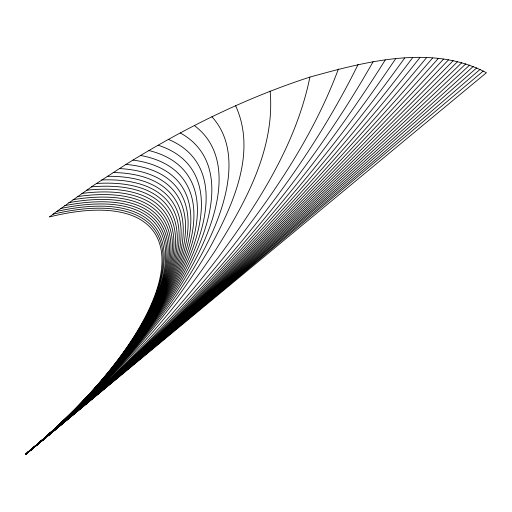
<?xml version="1.0" encoding="UTF-8"?>
<svg xmlns="http://www.w3.org/2000/svg" width="512" height="512" viewBox="0 0 512 512"><rect width="100%" height="100%" fill="white"/><g stroke="black" fill="none" stroke-linecap="round" stroke-linejoin="round"><path stroke-width="0.77" d="M26.234 454.406L25.683 454.214L486.4 72.73C431.878 43.827 365.427 61.747 309.914 77.088C296.346 143.507 259.13 202.17 219.379 255.949C163.424 329.626 96.57 395.68 25.6 453.984M338.426 68.96C313.434 136.154 272.666 196.192 228.256 251.955C168.838 325.6 100.614 391.802 27.981 452.307A333.037 126.675 -36 0 0 125.939 164.41C183.712 128.493 245.133 98.125 309.914 77.088M25.92 453.69L25.683 454.214L227.808 286.022L483.328 71.002M358.144 64.422C286.477 209.414 171.386 327.706 50.758 433.088M373.139 61.651C291.264 206.285 173.562 327.13 48.499 435.021M385.318 59.872C290.995 210.842 163.763 338.445 27.981 452.307A370.163 140.794 -36 0 0 168.429 139.405M395.642 58.733C301.082 199.296 181.299 321.197 53.088 431.194M404.64 58.042C305.389 196.64 184.621 318.643 55.347 429.261M412.653 57.683C303.392 202.285 173.574 330.349 34.867 446.566L53.222 431.264C193.306 314.003 328.563 190.918 457.619 61.6M419.885 57.594C304.544 203.302 170.682 333.587 27.981 452.307A381.888 145.254 -36 0 0 180.256 132.947M426.496 57.715C315.571 192.218 190.458 314.56 57.702 427.379L34.835 446.554A282.765 107.552 -36 0 1 27.981 452.301A284.518 108.218 -36 0 0 163.642 266.31A284.518 108.218 -36 0 0 56.864 211.379L49.44 216.934A279.923 106.47 -36 0 1 161.875 264.122A279.923 106.47 -36 0 1 37.05 444.602L27.981 452.301L44.083 438.938C189.274 318.182 331.29 193.587 469.645 65.056M432.589 58.016C309.894 201.242 172.973 331.872 27.981 452.307C175.648 329.83 316.8 199.347 448.506 59.808M438.246 58.477C312.333 200.474 173.952 331.136 27.981 452.307L50.912 433.171M443.539 59.078C317.325 196.915 180.659 324.979 37.184 444.666M453.19 60.646C318.867 198.957 176.384 329.254 27.981 452.307M461.824 62.65C323.411 197.779 179.168 326.912 30.285 450.394C179.75 326.47 325.197 197.677 465.83 63.802M473.293 66.4C334.445 192.358 192.813 315.238 48.685 435.123L25.683 454.214L140.48 358.624L256.774 260.685L376.749 158.451L480.122 69.37M476.781 67.84L363.654 167.226L246.931 267.987L140.288 358.515L25.683 454.214L41.786 440.851M43.872 438.829C106.95 383.718 166.131 322.31 208.768 249.715C231.846 207.341 257.594 153.574 235.584 105.664M39.418 442.72L53.171 431.238M55.411 429.293L46.278 436.973M60.742 208.512A286.97 109.152 -36 0 1 30.266 450.387L48.64 435.091M270.138 91.149C275.232 149.203 245.19 203.213 215.251 250.643C166.451 324.109 103.987 387.546 37.107 444.627L44.006 438.893M41.766 440.838L46.355 437.011M56.864 211.379L93.901 185.19L125.914 164.429M211.891 116.749A417.184 158.682 -36 0 1 30.272 450.394A289.472 110.106 -36 0 0 64.691 205.638M194.33 125.549A396.826 150.938 -36 0 1 32.557 448.474A297.728 113.242 -36 0 0 77.338 196.602M158.093 145.229A360.448 137.101 -36 0 1 30.272 450.387A292.128 111.117 -36 0 0 68.794 202.662M148.909 150.541A352.211 133.971 -36 0 1 30.272 450.387A294.848 112.147 -36 0 0 72.986 199.68M140.595 155.469A345.05 131.245 -36 0 1 30.272 450.387A300.781 114.406 -36 0 0 81.862 193.421M132.973 160.077A338.701 128.832 -36 0 1 32.55 448.467A323.098 122.893 -36 0 0 113.133 172.518M119.328 168.563A327.834 124.698 -36 0 1 30.266 450.387A303.93 115.603 -36 0 0 86.509 190.221M107.277 176.307A318.72 121.229 -36 0 1 34.81 446.541A282.182 107.328 -36 0 0 162.848 264.48A282.182 107.328 -36 0 0 53.107 214.176M101.728 179.955A314.656 119.686 -36 0 1 30.266 450.387A307.328 116.896 -36 0 0 91.398 186.867M96.429 183.482A310.861 118.24 -36 0 1 30.266 450.387"/></g></svg>
